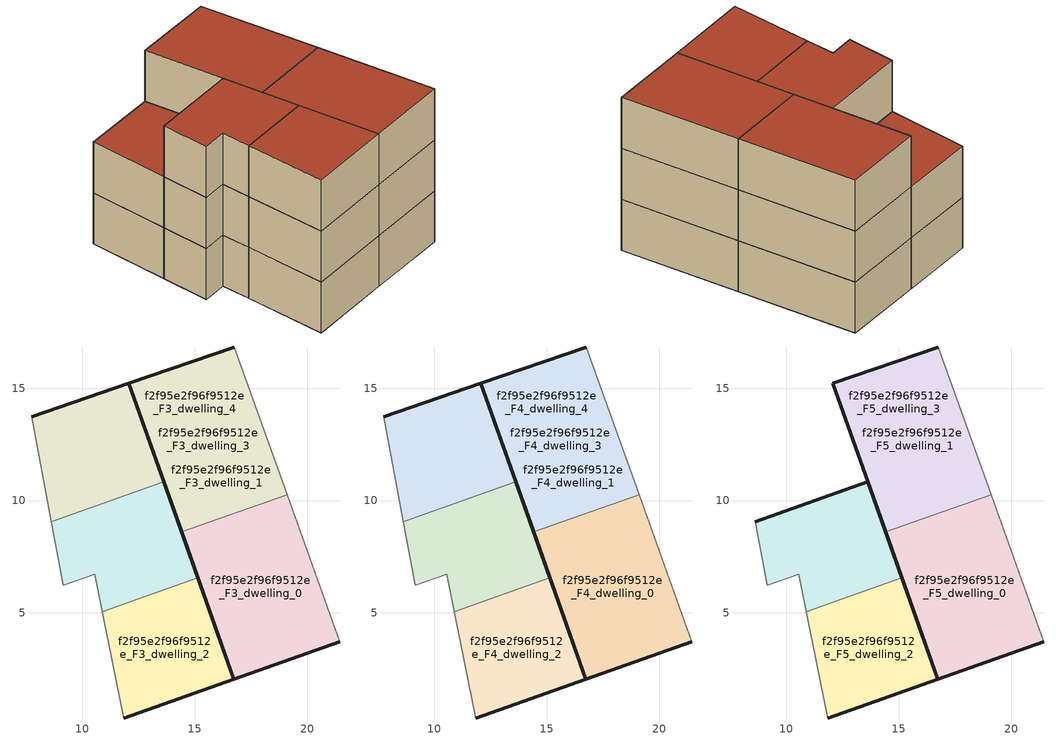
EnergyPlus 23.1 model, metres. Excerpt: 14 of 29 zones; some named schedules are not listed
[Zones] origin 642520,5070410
f2f95e2f96f9512e_F3_dwelling_0
 floor to f2f95e2f96f9512e_F2_dwelling_0 (EU_floor_Construction): 21.45,3.72 19.11,10.27 14.41,8.61 16.73,2.05 z9
 wall outside (EU_wall_Construction): 21.45,3.72 16.73,2.05 14.41,8.61 z9:12
 wall adiabatic (EU_wall_Construction): 19.11,10.27 21.45,3.72 z9:12
 wall to f2f95e2f96f9512e_F3_dwelling_1 (EU_wall_Construction): 14.41,8.61 19.11,10.27 z9:12
f2f95e2f96f9512e_F3_dwelling_1
 floor outside (EU_floor_Construction): 19.11,10.27 16.75,16.83 12.07,15.22 14.41,8.61 z9; 13.63,10.83 12.07,15.22 7.75,13.74 8.62,9.06 z9; 15.14,6.56 13.63,10.83 8.62,9.06 9.15,6.23 10.55,6.73 10.89,5.05 z9
 wall outside (EU_wall_Construction): 14.41,8.61 12.07,15.22 16.75,16.83 z9:12
 wall adiabatic (EU_wall_Construction): 16.75,16.83 19.11,10.27 z9:12
 roof outside (EU_floor_Construction): 16.75,16.83 19.11,10.27 14.41,8.61 12.07,15.22 z12
f2f95e2f96f9512e_F3_dwelling_2
 floor to f2f95e2f96f9512e_F2_dwelling_2 (EU_floor_Construction): 16.73,2.05 15.14,6.56 10.89,5.05 11.84,0.33 z9
 wall outside (EU_wall_Construction): 15.14,6.56 16.73,2.05 11.84,0.33 z9:12
 wall adiabatic (EU_wall_Construction): 11.84,0.33 10.89,5.05 z9:12
 wall to f2f95e2f96f9512e_F3_dwelling_3 (EU_wall_Construction): 10.89,5.05 15.14,6.56 z9:12
f2f95e2f96f9512e_F3_dwelling_3
 floor outside (EU_floor_Construction): 19.11,10.27 16.75,16.83 12.07,15.22 14.41,8.61 z9
 floor to f2f95e2f96f9512e_F2_dwelling_3 (EU_floor_Construction): 15.14,6.56 13.63,10.83 8.62,9.06 9.15,6.23 10.55,6.73 10.89,5.05 z9
 wall outside (EU_wall_Construction): 13.63,10.83 15.14,6.56 z9:12
 wall adiabatic (EU_wall_Construction): 10.89,5.05 10.55,6.73 9.15,6.23 8.62,9.06 z9:12
 wall to f2f95e2f96f9512e_F3_dwelling_4 (EU_wall_Construction): 8.62,9.06 13.63,10.83 z9:12
 roof outside (EU_floor_Construction): 16.75,16.83 19.11,10.27 14.41,8.61 12.07,15.22 z12
f2f95e2f96f9512e_F3_dwelling_4
 floor to f2f95e2f96f9512e_F2_dwelling_4 (EU_floor_Construction): 19.11,10.27 16.75,16.83 12.07,15.22 14.41,8.61 z9; 13.63,10.83 12.07,15.22 7.75,13.74 8.62,9.06 z9
 wall outside (EU_wall_Construction): 7.75,13.74 12.07,15.22 13.63,10.83 z9:12
 wall adiabatic (EU_wall_Construction): 8.62,9.06 7.75,13.74 z9:12
f2f95e2f96f9512e_F4_dwelling_0
 floor to f2f95e2f96f9512e_F3_dwelling_0 (EU_floor_Construction): 21.45,3.72 19.11,10.27 14.41,8.61 16.73,2.05 z12
 wall outside (EU_wall_Construction): 21.45,3.72 16.73,2.05 14.41,8.61 z12:15
 wall adiabatic (EU_wall_Construction): 19.11,10.27 21.45,3.72 z12:15
 wall to f2f95e2f96f9512e_F4_dwelling_1 (EU_wall_Construction): 14.41,8.61 19.11,10.27 z12:15
f2f95e2f96f9512e_F4_dwelling_1
 floor outside (EU_floor_Construction): 19.11,10.27 16.75,16.83 12.07,15.22 14.41,8.61 z12; 13.63,10.83 12.07,15.22 7.75,13.74 8.62,9.06 z12; 15.14,6.56 13.63,10.83 8.62,9.06 9.15,6.23 10.55,6.73 10.89,5.05 z12
 wall outside (EU_wall_Construction): 14.41,8.61 12.07,15.22 16.75,16.83 z12:15
 wall adiabatic (EU_wall_Construction): 16.75,16.83 19.11,10.27 z12:15
 roof outside (EU_floor_Construction): 16.75,16.83 19.11,10.27 14.41,8.61 12.07,15.22 z15; 12.07,15.22 13.63,10.83 8.62,9.06 7.75,13.74 z15
f2f95e2f96f9512e_F4_dwelling_2
 floor to f2f95e2f96f9512e_F3_dwelling_2 (EU_floor_Construction): 16.73,2.05 15.14,6.56 10.89,5.05 11.84,0.33 z12
 wall outside (EU_wall_Construction): 15.14,6.56 16.73,2.05 11.84,0.33 z12:15
 wall adiabatic (EU_wall_Construction): 11.84,0.33 10.89,5.05 z12:15
 wall to f2f95e2f96f9512e_F4_dwelling_3 (EU_wall_Construction): 10.89,5.05 15.14,6.56 z12:15
f2f95e2f96f9512e_F4_dwelling_3
 floor outside (EU_floor_Construction): 19.11,10.27 16.75,16.83 12.07,15.22 14.41,8.61 z12
 floor to f2f95e2f96f9512e_F3_dwelling_3 (EU_floor_Construction): 15.14,6.56 13.63,10.83 8.62,9.06 9.15,6.23 10.55,6.73 10.89,5.05 z12
 wall outside (EU_wall_Construction): 13.63,10.83 15.14,6.56 z12:15
 wall adiabatic (EU_wall_Construction): 10.89,5.05 10.55,6.73 9.15,6.23 8.62,9.06 z12:15
 wall to f2f95e2f96f9512e_F4_dwelling_4 (EU_wall_Construction): 8.62,9.06 13.63,10.83 z12:15
 roof outside (EU_floor_Construction): 16.75,16.83 19.11,10.27 14.41,8.61 12.07,15.22 z15
f2f95e2f96f9512e_F4_dwelling_4
 floor to f2f95e2f96f9512e_F3_dwelling_4 (EU_floor_Construction): 19.11,10.27 16.75,16.83 12.07,15.22 14.41,8.61 z12; 13.63,10.83 12.07,15.22 7.75,13.74 8.62,9.06 z12
 wall outside (EU_wall_Construction): 7.75,13.74 12.07,15.22 13.63,10.83 z12:15
 wall adiabatic (EU_wall_Construction): 8.62,9.06 7.75,13.74 z12:15
 roof outside (EU_roof_Construction): 12.07,15.22 13.63,10.83 8.62,9.06 7.75,13.74 z15; 16.75,16.83 19.11,10.27 14.41,8.61 12.07,15.22 z15
f2f95e2f96f9512e_F5_dwelling_0
 floor to f2f95e2f96f9512e_F4_dwelling_0 (EU_floor_Construction): 21.45,3.72 19.11,10.27 14.41,8.61 16.73,2.05 z15
 wall outside (EU_wall_Construction): 21.45,3.72 16.73,2.05 14.41,8.61 z15:18
 wall adiabatic (EU_wall_Construction): 19.11,10.27 21.45,3.72 z15:18
 wall to f2f95e2f96f9512e_F5_dwelling_1 (EU_wall_Construction): 14.41,8.61 19.11,10.27 z15:18
 roof outside (EU_roof_Construction): 19.11,10.27 21.45,3.72 16.73,2.05 14.41,8.61 z18
f2f95e2f96f9512e_F5_dwelling_1
 floor outside (EU_floor_Construction): 19.11,10.27 16.75,16.83 12.07,15.22 14.41,8.61 z15; 15.14,6.56 13.63,10.83 8.62,9.06 9.15,6.23 10.55,6.73 10.89,5.05 z15
 wall outside (EU_wall_Construction): 14.41,8.61 12.07,15.22 16.75,16.83 z15:18
 wall adiabatic (EU_wall_Construction): 16.75,16.83 19.11,10.27 z15:18
 roof outside (EU_roof_Construction): 16.75,16.83 19.11,10.27 14.41,8.61 12.07,15.22 z18; 13.63,10.83 15.14,6.56 10.89,5.05 10.55,6.73 9.15,6.23 8.62,9.06 z18
f2f95e2f96f9512e_F5_dwelling_2
 floor to f2f95e2f96f9512e_F4_dwelling_2 (EU_floor_Construction): 16.73,2.05 15.14,6.56 10.89,5.05 11.84,0.33 z15
 wall outside (EU_wall_Construction): 15.14,6.56 16.73,2.05 11.84,0.33 z15:18
 wall adiabatic (EU_wall_Construction): 11.84,0.33 10.89,5.05 z15:18
 wall to f2f95e2f96f9512e_F5_dwelling_3 (EU_wall_Construction): 10.89,5.05 15.14,6.56 z15:18
 roof outside (EU_roof_Construction): 15.14,6.56 16.73,2.05 11.84,0.33 10.89,5.05 z18
f2f95e2f96f9512e_F5_dwelling_3
 floor outside (EU_floor_Construction): 19.11,10.27 16.75,16.83 12.07,15.22 14.41,8.61 z15
 floor to f2f95e2f96f9512e_F4_dwelling_3 (EU_floor_Construction): 15.14,6.56 13.63,10.83 8.62,9.06 9.15,6.23 10.55,6.73 10.89,5.05 z15
 wall outside (EU_wall_Construction): 8.62,9.06 13.63,10.83 15.14,6.56 z15:18
 wall adiabatic (EU_wall_Construction): 10.89,5.05 10.55,6.73 9.15,6.23 8.62,9.06 z15:18
 roof outside (EU_roof_Construction): 16.75,16.83 19.11,10.27 14.41,8.61 12.07,15.22 z18; 13.63,10.83 15.14,6.56 10.89,5.05 10.55,6.73 9.15,6.23 8.62,9.06 z18
[Building]
EU S2 Campaign: North Axis=0; Terrain=City; Solar Distribution=FullExterior
[Site:Location]
Lyon-Bron: Latitude=45.75; Longitude=5; Time Zone=1; Elevation=198
[SizingPeriod:WeatherFileDays]
AnnualSizingPeriod: Begin Month=1; Begin Day of Month=1; End Month=12; End Day of Month=31; Day of Week for Start Day=Monday; Use Weather File Daylight Saving Period=No; Use Weather File Rain and Snow Indicators=No
[MATERIAL]
EU_InternalMass_Material: Roughness=MediumRough; Thickness=0.1; Conductivity=1; Density=1800; Specific Heat=900; Thermal Absorptance=0.9; Solar Absorptance=0.7; Visible Absorptance=0.7
[MATERIAL:NOMASS] Roughness=MediumRough; Thermal Absorptance=0.9; Solar Absorptance=0.7; Visible Absorptance=0.7
Name | Thermal Resistance
EU_wall_NoMass | 0.776494
EU_roof_NoMass | 0.486893
EU_floor_NoMass | 0.421597
[CONSTRUCTION]
EU_wall_Construction: EU_wall_NoMass
EU_roof_Construction: EU_roof_NoMass
EU_floor_Construction: EU_floor_NoMass
EU_InternalMass_Construction: EU_InternalMass_Material
[ZONE] Type=1; Multiplier=1; Ceiling Height=autocalculate; Floor Area=autocalculate; Part of Total Floor Area=Yes
Name | Volume
f2f95e2f96f9512e_F3_dwelling_0; f2f95e2f96f9512e_F4_dwelling_0; f2f95e2f96f9512e_F5_dwelling_0 | 104.172
f2f95e2f96f9512e_F3_dwelling_1; f2f95e2f96f9512e_F4_dwelling_1 | 243.077
f2f95e2f96f9512e_F5_dwelling_1 | 173.619
f2f95e2f96f9512e_F3_dwelling_2; f2f95e2f96f9512e_F4_dwelling_2; f2f95e2f96f9512e_F5_dwelling_2 | 69.4622
f2f95e2f96f9512e_F3_dwelling_3; f2f95e2f96f9512e_F4_dwelling_3; f2f95e2f96f9512e_F5_dwelling_3 | 173.618
f2f95e2f96f9512e_F3_dwelling_4; f2f95e2f96f9512e_F4_dwelling_4 | 173.637
[INTERNALMASS] Construction=EU_InternalMass_Construction
Name | Zone or ZoneList | Surface Area
f2f95e2f96f9512e_F3_dwelling_0_EU_InternalMass | f2f95e2f96f9512e_F3_dwelling_0 | 34.7241
f2f95e2f96f9512e_F3_dwelling_1_EU_InternalMass | f2f95e2f96f9512e_F3_dwelling_1 | 34.726
f2f95e2f96f9512e_F3_dwelling_2_EU_InternalMass | f2f95e2f96f9512e_F3_dwelling_2 | 23.154
f2f95e2f96f9512e_F3_dwelling_3_EU_InternalMass | f2f95e2f96f9512e_F3_dwelling_3 | 23.147
f2f95e2f96f9512e_F3_dwelling_4_EU_InternalMass | f2f95e2f96f9512e_F3_dwelling_4 | 23.1527
f2f95e2f96f9512e_F4_dwelling_0_EU_InternalMass | f2f95e2f96f9512e_F4_dwelling_0 | 34.7241
f2f95e2f96f9512e_F4_dwelling_1_EU_InternalMass | f2f95e2f96f9512e_F4_dwelling_1 | 34.726
f2f95e2f96f9512e_F4_dwelling_2_EU_InternalMass | f2f95e2f96f9512e_F4_dwelling_2 | 23.154
f2f95e2f96f9512e_F4_dwelling_3_EU_InternalMass | f2f95e2f96f9512e_F4_dwelling_3 | 23.147
f2f95e2f96f9512e_F4_dwelling_4_EU_InternalMass | f2f95e2f96f9512e_F4_dwelling_4 | 23.1527
f2f95e2f96f9512e_F5_dwelling_0_EU_InternalMass | f2f95e2f96f9512e_F5_dwelling_0 | 34.7289
f2f95e2f96f9512e_F5_dwelling_1_EU_InternalMass | f2f95e2f96f9512e_F5_dwelling_1 | 34.7254
f2f95e2f96f9512e_F5_dwelling_2_EU_InternalMass | f2f95e2f96f9512e_F5_dwelling_2 | 34.724
f2f95e2f96f9512e_F5_dwelling_3_EU_InternalMass | f2f95e2f96f9512e_F5_dwelling_3 | 34.728
[OTHEREQUIPMENT] Fuel Type=Electricity; Design Level Calculation Method=Watts/Area; Power per Zone Floor Area=1; Fraction Latent=0; Fraction Radiant=0; Fraction Lost=0; Carbon Dioxide Generation Rate=0; EndUse Subcategory=EU_Step8_InternalGains
Name | Zone or ZoneList or Space or SpaceList | Schedule
EU_Step8_InternalGain_f2f95e2f96f9512e_F3_dwelling_0_f000 | f2f95e2f96f9512e_F3_dwelling_0 | EU_Step8_GainSchedule_f2f95e2f96f9512e_F3_dwelling_0_f000
EU_Step8_InternalGain_f2f95e2f96f9512e_F3_dwelling_1_f000 | f2f95e2f96f9512e_F3_dwelling_1 | EU_Step8_GainSchedule_f2f95e2f96f9512e_F3_dwelling_1_f000
EU_Step8_InternalGain_f2f95e2f96f9512e_F3_dwelling_2_f000 | f2f95e2f96f9512e_F3_dwelling_2 | EU_Step8_GainSchedule_f2f95e2f96f9512e_F3_dwelling_2_f000
EU_Step8_InternalGain_f2f95e2f96f9512e_F3_dwelling_3_f000 | f2f95e2f96f9512e_F3_dwelling_3 | EU_Step8_GainSchedule_f2f95e2f96f9512e_F3_dwelling_3_f000
EU_Step8_InternalGain_f2f95e2f96f9512e_F3_dwelling_4_f000 | f2f95e2f96f9512e_F3_dwelling_4 | EU_Step8_GainSchedule_f2f95e2f96f9512e_F3_dwelling_4_f000
EU_Step8_InternalGain_f2f95e2f96f9512e_F4_dwelling_0_f000 | f2f95e2f96f9512e_F4_dwelling_0 | EU_Step8_GainSchedule_f2f95e2f96f9512e_F4_dwelling_0_f000
EU_Step8_InternalGain_f2f95e2f96f9512e_F4_dwelling_1_f000 | f2f95e2f96f9512e_F4_dwelling_1 | EU_Step8_GainSchedule_f2f95e2f96f9512e_F4_dwelling_1_f000
EU_Step8_InternalGain_f2f95e2f96f9512e_F4_dwelling_2_f000 | f2f95e2f96f9512e_F4_dwelling_2 | EU_Step8_GainSchedule_f2f95e2f96f9512e_F4_dwelling_2_f000
EU_Step8_InternalGain_f2f95e2f96f9512e_F4_dwelling_3_f000 | f2f95e2f96f9512e_F4_dwelling_3 | EU_Step8_GainSchedule_f2f95e2f96f9512e_F4_dwelling_3_f000
EU_Step8_InternalGain_f2f95e2f96f9512e_F4_dwelling_4_f000 | f2f95e2f96f9512e_F4_dwelling_4 | EU_Step8_GainSchedule_f2f95e2f96f9512e_F4_dwelling_4_f000
EU_Step8_InternalGain_f2f95e2f96f9512e_F5_dwelling_0_f000 | f2f95e2f96f9512e_F5_dwelling_0 | EU_Step8_GainSchedule_f2f95e2f96f9512e_F5_dwelling_0_f000
EU_Step8_InternalGain_f2f95e2f96f9512e_F5_dwelling_1_f000 | f2f95e2f96f9512e_F5_dwelling_1 | EU_Step8_GainSchedule_f2f95e2f96f9512e_F5_dwelling_1_f000
EU_Step8_InternalGain_f2f95e2f96f9512e_F5_dwelling_2_f000 | f2f95e2f96f9512e_F5_dwelling_2 | EU_Step8_GainSchedule_f2f95e2f96f9512e_F5_dwelling_2_f000
EU_Step8_InternalGain_f2f95e2f96f9512e_F5_dwelling_3_f000 | f2f95e2f96f9512e_F5_dwelling_3 | EU_Step8_GainSchedule_f2f95e2f96f9512e_F5_dwelling_3_f000
[ZONEVENTILATION:DESIGNFLOWRATE] Schedule=EU_AlwaysOn; Design Flow Rate Calculation Method=AirChanges/Hour; Air Changes per Hour=0.693814; Ventilation Type=Natural; Fan Pressure Rise=0; Fan Total Efficiency=1; Constant Term Coefficient=1; Temperature Term Coefficient=0; Velocity Term Coefficient=0; Velocity Squared Term Coefficient=0; Minimum Indoor Temperature=-100; Maximum Indoor Temperature=100; Delta Temperature=-100; Minimum Outdoor Temperature=-100; Maximum Outdoor Temperature=100; Maximum Wind Speed=40
Name | Zone or ZoneList or Space or SpaceList
EU_ConstantAir_f2f95e2f96f9512e_F3_dwelling_0 | f2f95e2f96f9512e_F3_dwelling_0
EU_ConstantAir_f2f95e2f96f9512e_F3_dwelling_1 | f2f95e2f96f9512e_F3_dwelling_1
EU_ConstantAir_f2f95e2f96f9512e_F3_dwelling_2 | f2f95e2f96f9512e_F3_dwelling_2
EU_ConstantAir_f2f95e2f96f9512e_F3_dwelling_3 | f2f95e2f96f9512e_F3_dwelling_3
EU_ConstantAir_f2f95e2f96f9512e_F3_dwelling_4 | f2f95e2f96f9512e_F3_dwelling_4
EU_ConstantAir_f2f95e2f96f9512e_F4_dwelling_0 | f2f95e2f96f9512e_F4_dwelling_0
EU_ConstantAir_f2f95e2f96f9512e_F4_dwelling_1 | f2f95e2f96f9512e_F4_dwelling_1
EU_ConstantAir_f2f95e2f96f9512e_F4_dwelling_2 | f2f95e2f96f9512e_F4_dwelling_2
EU_ConstantAir_f2f95e2f96f9512e_F4_dwelling_3 | f2f95e2f96f9512e_F4_dwelling_3
EU_ConstantAir_f2f95e2f96f9512e_F4_dwelling_4 | f2f95e2f96f9512e_F4_dwelling_4
EU_ConstantAir_f2f95e2f96f9512e_F5_dwelling_0 | f2f95e2f96f9512e_F5_dwelling_0
EU_ConstantAir_f2f95e2f96f9512e_F5_dwelling_1 | f2f95e2f96f9512e_F5_dwelling_1
EU_ConstantAir_f2f95e2f96f9512e_F5_dwelling_2 | f2f95e2f96f9512e_F5_dwelling_2
EU_ConstantAir_f2f95e2f96f9512e_F5_dwelling_3 | f2f95e2f96f9512e_F5_dwelling_3
[HVACTEMPLATE:ZONE:IDEALLOADSAIRSYSTEM] System Availability Schedule=EU_AlwaysOn; Maximum Heating Supply Air Temperature=50; Minimum Cooling Supply Air Temperature=13; Maximum Heating Supply Air Humidity Ratio=0.0156; Minimum Cooling Supply Air Humidity Ratio=0.0077; Heating Limit=NoLimit; Cooling Limit=NoLimit; Heating Availability Schedule=EU_AlwaysOn; Cooling Availability Schedule=EU_CoolingOff; Dehumidification Control Type=ConstantSensibleHeatRatio; Cooling Sensible Heat Ratio=0.7; Dehumidification Setpoint=60; Humidification Control Type=None; Humidification Setpoint=30; Outdoor Air Method=None; Outdoor Air Flow Rate per Person=0.00944; Outdoor Air Flow Rate per Zone Floor Area=0; Outdoor Air Flow Rate per Zone=0; Demand Controlled Ventilation Type=None; Outdoor Air Economizer Type=NoEconomizer; Heat Recovery Type=None; Sensible Heat Recovery Effectiveness=0.7; Latent Heat Recovery Effectiveness=0.65
Name | Template Thermostat
f2f95e2f96f9512e_F3_dwelling_0 | EU_HeatOnly_f2f95e2f96f9512e_F3_dwelling_0
f2f95e2f96f9512e_F3_dwelling_1 | EU_HeatOnly_f2f95e2f96f9512e_F3_dwelling_1
f2f95e2f96f9512e_F3_dwelling_2 | EU_HeatOnly_f2f95e2f96f9512e_F3_dwelling_2
f2f95e2f96f9512e_F3_dwelling_3 | EU_HeatOnly_f2f95e2f96f9512e_F3_dwelling_3
f2f95e2f96f9512e_F3_dwelling_4 | EU_HeatOnly_f2f95e2f96f9512e_F3_dwelling_4
f2f95e2f96f9512e_F4_dwelling_0 | EU_HeatOnly_f2f95e2f96f9512e_F4_dwelling_0
f2f95e2f96f9512e_F4_dwelling_1 | EU_HeatOnly_f2f95e2f96f9512e_F4_dwelling_1
f2f95e2f96f9512e_F4_dwelling_2 | EU_HeatOnly_f2f95e2f96f9512e_F4_dwelling_2
f2f95e2f96f9512e_F4_dwelling_3 | EU_HeatOnly_f2f95e2f96f9512e_F4_dwelling_3
f2f95e2f96f9512e_F4_dwelling_4 | EU_HeatOnly_f2f95e2f96f9512e_F4_dwelling_4
f2f95e2f96f9512e_F5_dwelling_0 | EU_HeatOnly_f2f95e2f96f9512e_F5_dwelling_0
f2f95e2f96f9512e_F5_dwelling_1 | EU_HeatOnly_f2f95e2f96f9512e_F5_dwelling_1
f2f95e2f96f9512e_F5_dwelling_2 | EU_HeatOnly_f2f95e2f96f9512e_F5_dwelling_2
f2f95e2f96f9512e_F5_dwelling_3 | EU_HeatOnly_f2f95e2f96f9512e_F5_dwelling_3
[SIZING:ZONE] Zone Cooling Design Supply Air Temperature Input Method=SupplyAirTemperature; Zone Cooling Design Supply Air Temperature=13; Zone Heating Design Supply Air Temperature Input Method=SupplyAirTemperature; Zone Heating Design Supply Air Temperature=50; Zone Cooling Design Supply Air Humidity Ratio=0.008; Zone Heating Design Supply Air Humidity Ratio=0.008; Cooling Design Air Flow Method=DesignDay; Cooling Design Air Flow Rate=0; Cooling Minimum Air Flow per Zone Floor Area=0.000762; Cooling Minimum Air Flow=0; Cooling Minimum Air Flow Fraction=0.2; Heating Design Air Flow Method=DesignDay; Heating Design Air Flow Rate=0; Heating Maximum Air Flow per Zone Floor Area=0.002032; Heating Maximum Air Flow=0.141576; Heating Maximum Air Flow Fraction=0.3; Account for Dedicated Outdoor Air System=No; Dedicated Outdoor Air System Control Strategy=NeutralSupplyAir; Dedicated Outdoor Air Low Setpoint Temperature for Design=autosize; Dedicated Outdoor Air High Setpoint Temperature for Design=autosize; Zone Load Sizing Method=Sensible Load Only No Latent Load; Zone Latent Cooling Design Supply Air Humidity Ratio Input Method=HumidityRatioDifference; Zone Cooling Design Supply Air Humidity Ratio Difference=0.005; Zone Latent Heating Design Supply Air Humidity Ratio Input Method=HumidityRatioDifference; Zone Humidification Design Supply Air Humidity Ratio Difference=0.005
f2f95e2f96f9512e_F3_dwelling_0; f2f95e2f96f9512e_F3_dwelling_1; f2f95e2f96f9512e_F3_dwelling_2; f2f95e2f96f9512e_F3_dwelling_3; f2f95e2f96f9512e_F3_dwelling_4; f2f95e2f96f9512e_F4_dwelling_0; f2f95e2f96f9512e_F4_dwelling_1; f2f95e2f96f9512e_F4_dwelling_2; f2f95e2f96f9512e_F4_dwelling_3; f2f95e2f96f9512e_F4_dwelling_4; f2f95e2f96f9512e_F5_dwelling_0; f2f95e2f96f9512e_F5_dwelling_1; f2f95e2f96f9512e_F5_dwelling_2; f2f95e2f96f9512e_F5_dwelling_3
[SCHEDULE:FILE] Column Number=1; Rows to Skip at Top=0; Number of Hours of Data=8760; Column Separator=Comma; Interpolate to Timestep=No; Minutes per Item=60; Adjust Schedule for Daylight Savings=Yes
Name | File
EU_Step8_GainSchedule_f2f95e2f96f9512e_F3_dwelling_0_f000 | ../../schedules/f2f95e2f96f9512e/f2f95e2f96f9512e_F3_dwelling_0_f000_gain.csv
EU_Step8_GainSchedule_f2f95e2f96f9512e_F3_dwelling_1_f000 | ../../schedules/f2f95e2f96f9512e/f2f95e2f96f9512e_F3_dwelling_1_f000_gain.csv
EU_Step8_GainSchedule_f2f95e2f96f9512e_F3_dwelling_2_f000 | ../../schedules/f2f95e2f96f9512e/f2f95e2f96f9512e_F3_dwelling_2_f000_gain.csv
EU_Step8_GainSchedule_f2f95e2f96f9512e_F3_dwelling_3_f000 | ../../schedules/f2f95e2f96f9512e/f2f95e2f96f9512e_F3_dwelling_3_f000_gain.csv
EU_Step8_GainSchedule_f2f95e2f96f9512e_F3_dwelling_4_f000 | ../../schedules/f2f95e2f96f9512e/f2f95e2f96f9512e_F3_dwelling_4_f000_gain.csv
EU_Step8_GainSchedule_f2f95e2f96f9512e_F4_dwelling_0_f000 | ../../schedules/f2f95e2f96f9512e/f2f95e2f96f9512e_F4_dwelling_0_f000_gain.csv
